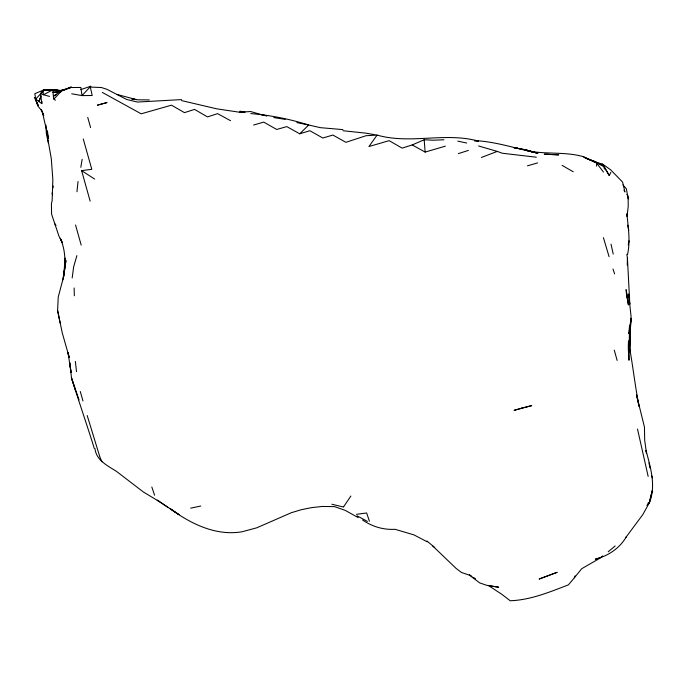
<?xml version="1.0" encoding="UTF-8"?>
<svg xmlns="http://www.w3.org/2000/svg" width="687" height="687" viewBox="0 0 687 687"><rect width="100%" height="100%" fill="white"/><g stroke="black" fill="none" stroke-linecap="round" stroke-linejoin="round"><path stroke-width="1.03" d="M71.087 372.328L67.953 352.543L69.293 357.626L62.294 332.997L57.605 310.472L58.232 297.033L63.152 278.527L65.961 260.571L62.861 279.832M630.778 318.27L629.747 351.864L630.769 318.467M627.248 265.122L627.42 257.9L626.819 254.293M80.808 89.593L90.753 86.244L90.323 87.094L92.221 95.502L82.002 95.596L80.86 87.455L70.641 87.524M64.097 274.353C65.737 262.228 65.377 249.647 60.276 238.32L62.337 242.64M65.093 258.08L63.702 276.56M628.253 347.193L628.545 340.786M630.365 327.888L631.138 317.136L628.622 294.019L629.816 304.229L627.42 257.9M628.957 333.581L629.524 325.767L628.974 360.263L628.262 348.103M76.97 191.742L78.026 181.514M627.549 254.499C630.511 240.957 628.176 227.371 626.922 213.829L626.973 216.328L628.201 206.71L628.176 198.904L628.073 196.199L626.879 194.421M49.541 96.412L43.496 94.763L42.834 90.615L43.891 89.619L55.012 90.341L44.561 89.636L34.822 93.681L35.707 99.065L41.77 103.617L42.01 101.539M63.668 276.586L64.612 268.754M596.462 166.142L596.797 163.317M72.178 277.977L73.612 267.045L76.875 255.616M62.165 242.451L58.893 235.967L51.585 214.155L51.413 203.661L52.135 200.733L52.839 179.462L51.31 158.791L47.643 137.95M80.808 167.31L82.165 159.307M52.873 188.092L53.294 186.083M628.236 244.881L629.086 240.819M41.057 95.922L38.798 101.693L40.756 97.047M42.56 92.075L43.315 90.152L40.567 93.398L41.77 103.617M488.56 585.582L501.828 594.315L510.209 600.756C530.544 600.034 549.626 592.057 568.389 584.877L574.375 577.784L575.156 575.861M43.101 91.474L43.891 89.619L44.561 89.636L35.707 99.065M646.999 505.641L648.511 502.429M593.74 161.574L602.576 164.099L609.275 175.537L610.829 172.385M343.517 506.92L350.877 496.04M626.364 536.719C619.708 548.278 608.15 555.989 595.337 559.175L599.725 557.784M625.694 537.62L642.826 514.589L649.662 502.18C656.094 484.988 650.443 467.28 646.029 450.474L646.484 453.077L644.689 440.298L644.449 427.099L636.523 394.905L639.065 406.378C635.329 387.468 633.174 368.155 629.816 349.125M574.375 577.784L581.726 568.699L600.438 557.921L602.602 555.895M55.441 100.25L53.895 99.091L62.448 89.963L61.847 90.203L63.754 90.169L71.439 87.335L61.847 90.203M90.753 86.244L82.002 95.596L71.706 93.801M253.623 125.043L263.731 122.097L276.689 129.474L286.797 126.606L299.747 133.802L308.678 125.008L320.357 127.662L342.925 129.611M608.218 551.755L615.183 545.942M62.448 89.963L53.346 96.197L53.895 99.091M443.931 139.787L433.136 140.217L424.171 139.753L412.2 144.94L402.101 148.126L389.143 140.655L368.928 146.546L377.086 135.09C410.414 144.631 445.004 131.887 478.392 141.093L474.459 140.869M42.834 90.615L53.431 89.516L43.496 94.763L40.567 93.398M56.094 94.797L53.346 96.197L52.839 89.808L53.431 89.516M63.754 90.169L71.113 86.82M536.289 157.203L502.403 153.253L497.251 151.423L481.372 157.469M458.323 153.63L468.422 150.393M299.747 133.802L309.854 130.71L322.804 138.01L332.912 135.056L345.87 142.312L366.051 135.717L377.086 135.09L365.956 133.175L342.968 130.728M445.365 146.168L425.15 152.076L412.2 144.94M527.479 165.833L537.595 162.913M190.66 508.157L200.802 506.018M90.152 201.162L81.616 170.634L91.792 169.303L83.264 138.989M356.476 514.305L366.652 512.991L369.417 521.244M61.332 91.311L52.899 92.35L61.83 91.577M181.54 100.577L216.671 108.821L239.488 112.23L250.643 111.534L262.812 115.047M181.505 99.598L137.469 102.054L126.648 99.469L106.914 89.31L101.358 87.507L90.323 87.094M239.488 112.23L245.096 112.11L239.866 111.191M149.277 99.898L138.345 99.83L131.715 98.937L136.378 99.615L116.859 94.402M474.786 140.603C495.997 141.642 516.435 148.598 537.114 153.089L537.852 153.244L525.237 149.783L513.687 147.585L517.56 148.237M250.729 113.595C270.446 115.261 289.845 119.04 308.678 125.008L296.861 122.612M57.313 90.263L54.325 89.645L61.074 90.529M527.161 150.702C545.581 154.609 564.723 151.449 582.945 156.559L596.007 162.295L603.461 172.042M273.778 117.58L285.208 119.358M489.573 585.745L498.685 587.213L486.989 585.393L479.706 582.911L469.436 575.174L461.406 572.443L455.988 568.304L432.544 545.822M514.091 147.653L525.933 149.86L532.777 151.896L529.033 151.106M262.108 114.944L266.857 115.837M263.799 115.236L266.779 115.811M54.325 89.645L61.109 90.993M59.314 90.675L61.306 91.088M529.084 151.114L537.749 152.952M457.774 141.118L466.696 143.033M331.838 504.232L343.191 506.954M497.251 151.423L478.616 145.97M525.237 149.783L537.2 153.124M585.075 158.062L594.453 161.23L603.942 166.452L604.423 169.054M588.098 159.264L596.007 162.295M583.143 156.627L595.827 162.742M597.269 163.077L603.942 166.452M357.017 515.8L367.442 521.416M358.219 517.629L345.209 510.372L334.483 506.602L322.246 506.465L311.666 507.607L301.353 509.694L291.314 512.725L256.698 527.831L242.245 531.729C216.07 536.298 190.763 523.82 170.23 508.706L179.041 514.675L157.229 500.153L167.731 507.221M102.32 92.427L141.17 113.81L171.501 105.18L184.46 112.642L194.558 109.405L207.517 116.91L217.616 113.638L230.557 120.714M427.202 541.811L413.952 534.89L395.016 529.299C383.406 529.995 372.122 526.594 362.59 520.016M562.078 165.352L573.259 171.802M159.478 501.665L143.437 492.029L116.335 471.273C107.61 465.743 96.163 460.324 94.995 448.637M81.616 170.634L94.617 179.058M469.324 574.667L471.96 576.402M473.721 577.561L475.481 578.72M434.768 547.556L426.928 540.987M622.98 184.992L626.398 188.848L628.176 198.904M54.848 223.799L56.008 225.396M609.275 175.537L602.576 164.099L610.545 169.741L622.585 182.072L624.921 191.974L623.994 190.187M41.28 109.74L43.607 114.832M34.35 97.451L38.249 105.497L35.793 99.787L37.656 105.781L42.199 111.311L48.416 138.508L47.48 131.38M41.246 109.894L43.753 115.536M99.984 457.224L101.925 461.758M71.087 372.431L69.705 362.599L71.542 378.099L79.048 399.86M151.827 487.031L154.592 495.207M94.282 448.405C87 424.858 78.833 401.612 71.542 378.099L75.476 390.293M99.804 456.743L87.189 415.515M613.002 269.046L614.625 273.898M51.989 192.995L52.581 194.816M603.418 237.633L609.06 256.646M651.74 475.868L652.307 477.851M81.203 245.113L75.527 224.993M80.285 391.504L82.972 400.933M87.747 117.4L90.59 127.584M614.281 350.121L617.132 360.426M611.009 244.143L613.216 254.078M627.652 225.138L628.785 230.36M48.468 143.574L46.355 133.613L46.02 125.137M57.605 310.472L60.138 323.053M648.983 462.935L649.936 467.916M648.159 476.426L637.502 429.04M627.978 302.374L626.097 289.622L628.425 304.985L626.243 292.31M75.355 361.431L76.515 371.658M424.171 139.753L425.15 152.076M47.248 131.217L47.515 136.017L47.248 130.822M74.119 287.982L74.351 295.771M629.404 330.876L629.249 333.65L630.812 319.953L629.404 330.876M652.161 490.965L649.189 503.245L652.161 490.965M106.889 102.586L97.52 105.137L106.889 102.586M556.994 572.365L539.261 578.995L556.994 572.365M521.639 408.164L514.048 410.354L531.79 405.588L521.639 408.164M547.47 154.3L544.293 154.214L558.78 154.858L547.47 154.3"/></g></svg>
